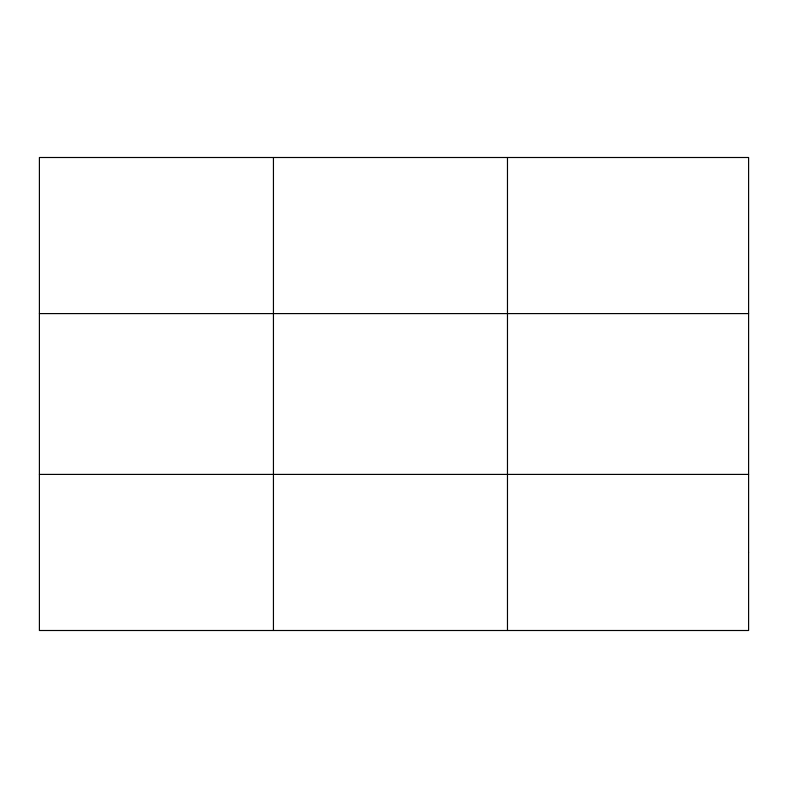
<?xml version="1.0" encoding="UTF-8"?>
<svg xmlns="http://www.w3.org/2000/svg" width="788" height="788" viewBox="0 0 788 788"><rect width="100%" height="100%" fill="white"/><g stroke="black" fill="none" stroke-linecap="round" stroke-linejoin="round"><path stroke-width="1.18" d="M273.436 630.499L273.436 157.501M507.472 630.499L507.472 157.501M39.4 313.594L748.6 313.594M39.4 474.406L748.6 474.406M748.6 552.457L748.6 630.499L39.4 630.499L39.4 157.501L748.6 157.501L748.6 552.457"/></g></svg>
